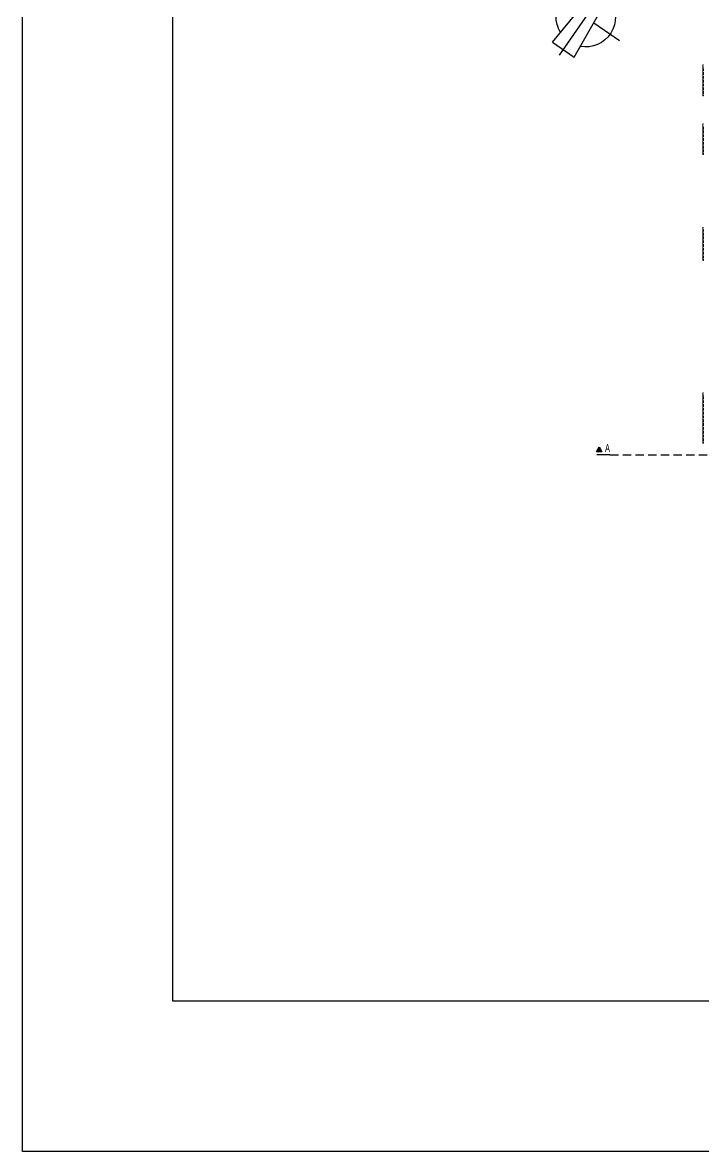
# Model space of a CAD drawing. Header units: millimetres. Extents: x -105266 to 178069, y 491 to 168574.
# Drawn here: x 5773 to 8328, y 14846 to 19078 of the extents above; entities that cross this region are included whole.
import ezdxf

# ---------------------------------------------------------------- set-up
doc = ezdxf.new("R2010")
doc.units = ezdxf.units.MM
doc.linetypes.add('HIDDEN', pattern=[9.525, 6.35, -3.175])
doc.linetypes.add('HIDDEN2', pattern=[4.7625, 3.175, -1.5875])
doc.layers.get('defpoints').update_dxf_attribs({"color": 4})
for name, color, linetype, lineweight in [('A-WIDOK', 111, 'Continuous', 15), ('A04_KONSTRUKCJA PONIZEJ', 2, 'HIDDEN2', 0), ('A10_OPIS', 4, 'Continuous', 15)]:
    doc.layers.add(name, color=color, linetype=linetype, lineweight=lineweight)
doc.styles.add('ARIAL NARROW', font='')
doc.styles.get('ARIAL NARROW').set_extended_font_data('Arial Narrow')

# ---------------------------------------------------------------- blocks, each defined once
blk = doc.blocks.new('A$C0DAD6F23')
h = blk.add_hatch(color=1)
h.dxf.hatch_style = 1
h.paths.add_polyline_path([(-30, 11), (-50, 11), (-40, 29.1)])
at = {"color": 1, "const_width": 5}
blk.add_lwpolyline([(0, 0), (-50, 0)], dxfattribs=at)
at = {"color": 1}
blk.add_lwpolyline([(-30, 11), (-50, 11), (-40, 29.1), (-30, 11)], dxfattribs=at)
blk = doc.blocks.new('A$C44275C23')
for p, q in [((4.61, 4.11), (4.61, 0.97)), ((0.66, 1.32), (6.09, 0.85)), ((0.66, 1.32), (0.66, -1.32)), ((0, 0), (7.57, 0)), ((6.09, 0.99), (9.71, 0.99)), ((6.09, 0.66), (6.09, 0.99)), ((6.09, 0.89), (6.09, 0.82)), ((6.09, 0.76), (6.09, 0.69)), ((9.05, 0.66), (6.09, 0.66)), ((6.09, -0.66), (9.05, 0.66)), ((9.71, 0.66), (6.83, -0.66)), ((15.79, 0), (8.22, -0.66)), ((9.49, 0.56), (15.79, 0)), ((9.71, 0.99), (9.71, 0.66)), ((0.66, -1.32), (6.09, -0.85)), ((4.61, -0.97), (4.61, -4.11)), ((6.09, -0.99), (6.09, -0.66)), ((9.71, -0.99), (6.09, -0.99)), ((6.83, -0.66), (9.71, -0.66)), ((9.71, -0.66), (9.71, -0.99)), ((9.71, -0.69), (9.71, -0.76)), ((9.71, -0.82), (9.71, -0.89))]:
    blk.add_line(p, q)
at = {"extrusion": (0, 0, -1)}
for major_axis, start_param, end_param in [((0, -2.96), 1.990863, 4.372879), ((0, 2.96), 1.909951, 4.291964)]:
    blk.add_ellipse((4.61, 0), major_axis=major_axis, ratio=1, start_param=start_param, end_param=end_param, dxfattribs=at)

msp = doc.modelspace()

# ---------------------------------------------------------------- linework, layer by layer
for points in [[(5773.47, 21310.39), (21002.39, 21310.39), (21002.39, 14846.11), (5773.47, 14846.11)], [(6336.59, 20747.27), (20439.26, 20747.27), (20439.26, 15409.23), (6336.59, 15409.23)]]:
    msp.add_lwpolyline(points, close=True)
at = {"layer": 'A-WIDOK'}
for points in [[(8327.59, 18806.9), (8327.59, 18802.9), (8325.59, 18802.9), (8325.59, 18919.77), (8327.59, 18919.77)], [(8327.59, 18588.08), (8327.59, 18584.08), (8325.59, 18584.08), (8325.59, 18699.03), (8327.59, 18699.03)], [(8327.59, 18190.68), (8327.59, 18186.68), (8325.59, 18186.68), (8325.59, 18309.31), (8327.59, 18309.31)], [(8327.59, 17505.1), (8327.59, 17501.1), (8325.59, 17501.1), (8325.59, 17690.23), (8327.59, 17690.23)]]:
    msp.add_lwpolyline(points, dxfattribs=at)
at = {"layer": 'A04_KONSTRUKCJA PONIZEJ', "ltscale": 3}
for p, q in [((8327.59, 18810.9), (8327.59, 18912.63)), ((8327.59, 18592.08), (8327.59, 18691.89)), ((8327.59, 18194.68), (8327.59, 18302.17)), ((8327.59, 17509.1), (8327.59, 17683.09))]:
    msp.add_line(p, q, dxfattribs=at)
at = {"layer": 'defpoints', "linetype": 'HIDDEN', "ltscale": 5}
msp.add_line((7977.04, 17458.02), (11261.16, 17458.02), dxfattribs=at)

# ---------------------------------------------------------------- block references
at = {"xscale": 37.5, "yscale": 37.5, "zscale": 37.5, "rotation": 55.33154687291216}
msp.add_blockref('A$C44275C23', (7787.88, 18955.79), dxfattribs=at)
at = {"color": 6}
msp.add_blockref('A$C0DAD6F23', (7977.04, 17458.02), dxfattribs=at)

# ---------------------------------------------------------------- texts
at = {"layer": 'A10_OPIS', "color": 1, "insert": (7967.67, 17483.74), "char_height": 30, "width": 35, "attachment_point": 5, "style": 'ARIAL NARROW'}
msp.add_mtext('{\\W0.8;A}', dxfattribs=at)

doc.saveas('drawing.dxf')
